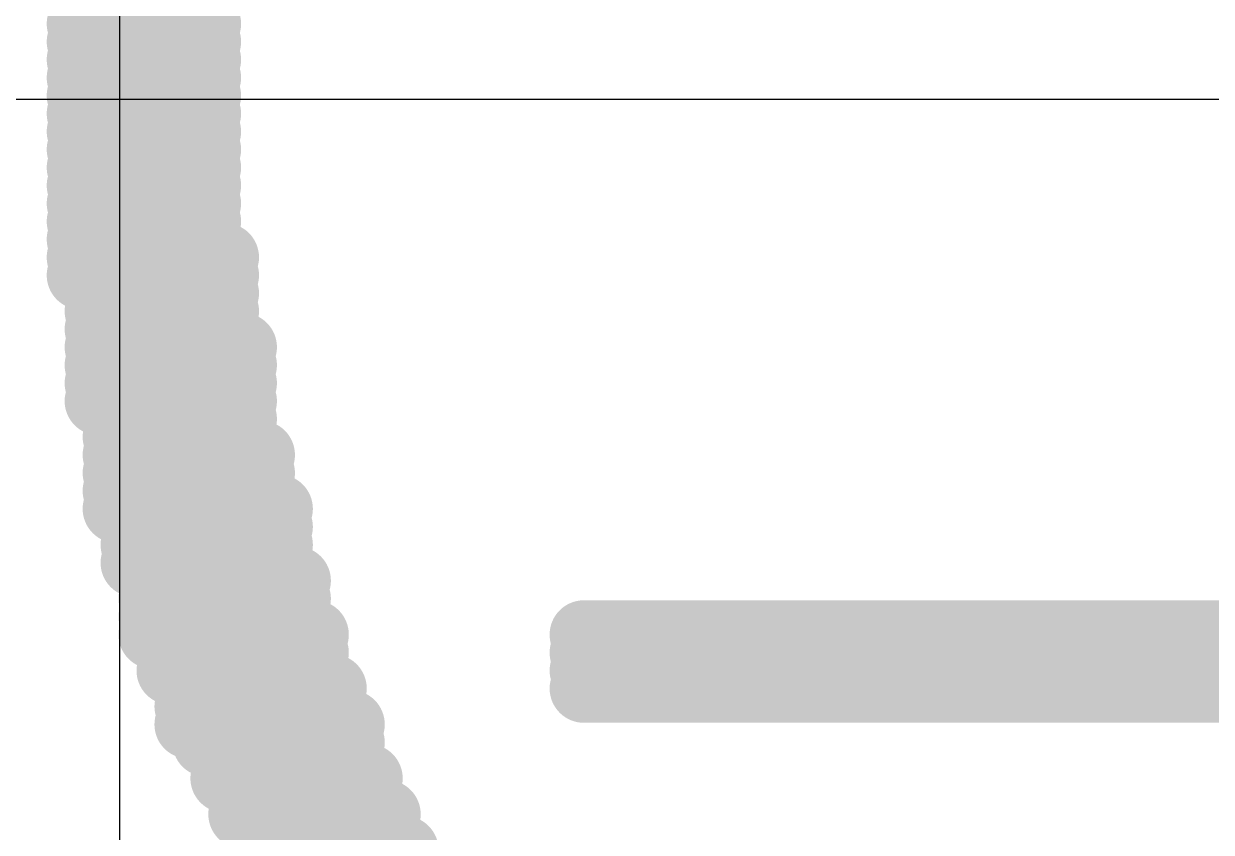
# Model space of a CAD drawing. Header units: inches. Extents: x -4 to 389, y 0 to 108.
# Drawn here: x 34.671 to 35.989, y 9.088 to 9.985 of the extents above; entities that cross this region are included whole.
import ezdxf

# ---------------------------------------------------------------- set-up
doc = ezdxf.new("R2010")
doc.units = ezdxf.units.IN
for name, color, linetype in [('Bottom Layer', 5, 'Continuous'), ('Bottom Overlay', 54, 'Continuous'), ('Top Layer', 1, 'Continuous')]:
    doc.layers.add(name, color=color, linetype=linetype)

msp = doc.modelspace()

# ---------------------------------------------------------------- linework, layer by layer
at = {"layer": 'Bottom Layer'}
msp.add_line((31.1607, 9.9015), (42.5594, 9.9015), dxfattribs=at)
at = {"layer": 'Bottom Overlay'}
for points in [[(34.7346, 10.005, 0.0762, 0.0762, 0), (34.7745, 10.005, 0.0762, 0.0762, 0)], [(34.8343, 10.005, 0.0762, 0.0762, 0), (34.8742, 10.005, 0.0762, 0.0762, 0)], [(34.7346, 9.985, 0.0762, 0.0762, 0), (34.7745, 9.985, 0.0762, 0.0762, 0)], [(34.8343, 9.985, 0.0762, 0.0762, 0), (34.8742, 9.985, 0.0762, 0.0762, 0)], [(34.7346, 9.9651, 0.0762, 0.0762, 0), (34.7745, 9.9651, 0.0762, 0.0762, 0)], [(34.8343, 9.9651, 0.0762, 0.0762, 0), (34.8742, 9.9651, 0.0762, 0.0762, 0)], [(34.7346, 9.9452, 0.0762, 0.0762, 0), (34.7745, 9.9452, 0.0762, 0.0762, 0)], [(34.8343, 9.9452, 0.0762, 0.0762, 0), (34.8742, 9.9452, 0.0762, 0.0762, 0)], [(34.7346, 9.9252, 0.0762, 0.0762, 0), (34.7745, 9.9252, 0.0762, 0.0762, 0)], [(34.8343, 9.9252, 0.0762, 0.0762, 0), (34.8742, 9.9252, 0.0762, 0.0762, 0)], [(34.7346, 9.9053, 0.0762, 0.0762, 0), (34.7745, 9.9053, 0.0762, 0.0762, 0)], [(34.8343, 9.9053, 0.0762, 0.0762, 0), (34.8742, 9.9053, 0.0762, 0.0762, 0)], [(34.7346, 9.8853, 0.0762, 0.0762, 0), (34.7745, 9.8853, 0.0762, 0.0762, 0)], [(34.8343, 9.8853, 0.0762, 0.0762, 0), (34.8742, 9.8853, 0.0762, 0.0762, 0)], [(34.7346, 9.8654, 0.0762, 0.0762, 0), (34.7745, 9.8654, 0.0762, 0.0762, 0)], [(34.8343, 9.8654, 0.0762, 0.0762, 0), (34.8742, 9.8654, 0.0762, 0.0762, 0)], [(34.7346, 9.8455, 0.0762, 0.0762, 0), (34.7944, 9.8455, 0.0762, 0.0762, 0)], [(34.8343, 9.8455, 0.0762, 0.0762, 0), (34.8742, 9.8455, 0.0762, 0.0762, 0)], [(34.7346, 9.8255, 0.0762, 0.0762, 0), (34.7944, 9.8255, 0.0762, 0.0762, 0)], [(34.8343, 9.8255, 0.0762, 0.0762, 0), (34.8742, 9.8255, 0.0762, 0.0762, 0)], [(34.7346, 9.8056, 0.0762, 0.0762, 0), (34.7944, 9.8056, 0.0762, 0.0762, 0)], [(34.8343, 9.8056, 0.0762, 0.0762, 0), (34.8742, 9.8056, 0.0762, 0.0762, 0)], [(34.7346, 9.7856, 0.0762, 0.0762, 0), (34.7944, 9.7856, 0.0762, 0.0762, 0)], [(34.8343, 9.7856, 0.0762, 0.0762, 0), (34.8742, 9.7856, 0.0762, 0.0762, 0)], [(34.7346, 9.7657, 0.0762, 0.0762, 0), (34.7944, 9.7657, 0.0762, 0.0762, 0)], [(34.8343, 9.7657, 0.0762, 0.0762, 0), (34.8742, 9.7657, 0.0762, 0.0762, 0)], [(34.7346, 9.7458, 0.0762, 0.0762, 0), (34.7944, 9.7458, 0.0762, 0.0762, 0)], [(34.8343, 9.7458, 0.0762, 0.0762, 0), (34.8742, 9.7458, 0.0762, 0.0762, 0)], [(34.7346, 9.7258, 0.0762, 0.0762, 0), (34.7944, 9.7258, 0.0762, 0.0762, 0)], [(34.8543, 9.7258, 0.0762, 0.0762, 0), (34.8941, 9.7258, 0.0762, 0.0762, 0)], [(34.7346, 9.7059, 0.0762, 0.0762, 0), (34.7944, 9.7059, 0.0762, 0.0762, 0)], [(34.8543, 9.7059, 0.0762, 0.0762, 0), (34.8941, 9.7059, 0.0762, 0.0762, 0)], [(34.7546, 9.6859, 0.0762, 0.0762, 0), (34.7944, 9.6859, 0.0762, 0.0762, 0)], [(34.8543, 9.6859, 0.0762, 0.0762, 0), (34.8941, 9.6859, 0.0762, 0.0762, 0)], [(34.7546, 9.666, 0.0762, 0.0762, 0), (34.7944, 9.666, 0.0762, 0.0762, 0)], [(34.8543, 9.666, 0.0762, 0.0762, 0), (34.8941, 9.666, 0.0762, 0.0762, 0)], [(34.7546, 9.6461, 0.0762, 0.0762, 0), (34.7944, 9.6461, 0.0762, 0.0762, 0)], [(34.8543, 9.6461, 0.0762, 0.0762, 0), (34.8941, 9.6461, 0.0762, 0.0762, 0)], [(34.7546, 9.6261, 0.0762, 0.0762, 0), (34.7944, 9.6261, 0.0762, 0.0762, 0)], [(34.8543, 9.6261, 0.0762, 0.0762, 0), (34.9141, 9.6261, 0.0762, 0.0762, 0)], [(34.7546, 9.6062, 0.0762, 0.0762, 0), (34.7944, 9.6062, 0.0762, 0.0762, 0)], [(34.8543, 9.6062, 0.0762, 0.0762, 0), (34.9141, 9.6062, 0.0762, 0.0762, 0)], [(34.7546, 9.5862, 0.0762, 0.0762, 0), (34.7944, 9.5862, 0.0762, 0.0762, 0)], [(34.8543, 9.5862, 0.0762, 0.0762, 0), (34.9141, 9.5862, 0.0762, 0.0762, 0)], [(34.7546, 9.5663, 0.0762, 0.0762, 0), (34.8144, 9.5663, 0.0762, 0.0762, 0)], [(34.8742, 9.5663, 0.0762, 0.0762, 0), (34.9141, 9.5663, 0.0762, 0.0762, 0)], [(34.7745, 9.5464, 0.0762, 0.0762, 0), (34.8144, 9.5464, 0.0762, 0.0762, 0)], [(34.8742, 9.5464, 0.0762, 0.0762, 0), (34.9141, 9.5464, 0.0762, 0.0762, 0)], [(34.7745, 9.5264, 0.0762, 0.0762, 0), (34.8144, 9.5264, 0.0762, 0.0762, 0)], [(34.8742, 9.5264, 0.0762, 0.0762, 0), (34.9141, 9.5264, 0.0762, 0.0762, 0)], [(34.7745, 9.5065, 0.0762, 0.0762, 0), (34.8144, 9.5065, 0.0762, 0.0762, 0)], [(34.8941, 9.5065, 0.0762, 0.0762, 0), (34.934, 9.5065, 0.0762, 0.0762, 0)], [(34.7745, 9.4865, 0.0762, 0.0762, 0), (34.8343, 9.4865, 0.0762, 0.0762, 0)], [(34.8941, 9.4865, 0.0762, 0.0762, 0), (34.934, 9.4865, 0.0762, 0.0762, 0)], [(34.7745, 9.4666, 0.0762, 0.0762, 0), (34.8343, 9.4666, 0.0762, 0.0762, 0)], [(34.8941, 9.4666, 0.0762, 0.0762, 0), (34.934, 9.4666, 0.0762, 0.0762, 0)], [(34.7745, 9.4467, 0.0762, 0.0762, 0), (34.8343, 9.4467, 0.0762, 0.0762, 0)], [(34.8941, 9.4467, 0.0762, 0.0762, 0), (34.954, 9.4467, 0.0762, 0.0762, 0)], [(34.7944, 9.4267, 0.0762, 0.0762, 0), (34.8343, 9.4267, 0.0762, 0.0762, 0)], [(34.8941, 9.4267, 0.0762, 0.0762, 0), (34.954, 9.4267, 0.0762, 0.0762, 0)], [(34.7944, 9.4068, 0.0762, 0.0762, 0), (34.8343, 9.4068, 0.0762, 0.0762, 0)], [(34.9141, 9.4068, 0.0762, 0.0762, 0), (34.954, 9.4068, 0.0762, 0.0762, 0)], [(34.7944, 9.3868, 0.0762, 0.0762, 0), (34.8543, 9.3868, 0.0762, 0.0762, 0)], [(34.9141, 9.3868, 0.0762, 0.0762, 0), (34.954, 9.3868, 0.0762, 0.0762, 0)], [(34.8144, 9.3669, 0.0762, 0.0762, 0), (34.8543, 9.3669, 0.0762, 0.0762, 0)], [(34.9141, 9.3669, 0.0762, 0.0762, 0), (34.9739, 9.3669, 0.0762, 0.0762, 0)], [(34.8144, 9.347, 0.0762, 0.0762, 0), (34.8543, 9.347, 0.0762, 0.0762, 0)], [(34.934, 9.347, 0.0762, 0.0762, 0), (34.9739, 9.347, 0.0762, 0.0762, 0)], [(34.8144, 9.327, 0.0762, 0.0762, 0), (34.8742, 9.327, 0.0762, 0.0762, 0)], [(34.934, 9.327, 0.0762, 0.0762, 0), (34.9739, 9.327, 0.0762, 0.0762, 0)], [(34.8144, 9.3071, 0.0762, 0.0762, 0), (34.8742, 9.3071, 0.0762, 0.0762, 0)], [(34.934, 9.3071, 0.0762, 0.0762, 0), (34.9938, 9.3071, 0.0762, 0.0762, 0)], [(35.2929, 9.3071, 0.0762, 0.0762, 0), (36.7685, 9.3071, 0.0762, 0.0762, 0)], [(34.8343, 9.2871, 0.0762, 0.0762, 0), (34.8742, 9.2871, 0.0762, 0.0762, 0)], [(34.934, 9.2871, 0.0762, 0.0762, 0), (34.9938, 9.2871, 0.0762, 0.0762, 0)], [(35.2929, 9.2871, 0.0762, 0.0762, 0), (36.7685, 9.2871, 0.0762, 0.0762, 0)], [(34.8343, 9.2672, 0.0762, 0.0762, 0), (34.8941, 9.2672, 0.0762, 0.0762, 0)], [(34.954, 9.2672, 0.0762, 0.0762, 0), (34.9938, 9.2672, 0.0762, 0.0762, 0)], [(35.2929, 9.2672, 0.0762, 0.0762, 0), (36.7685, 9.2672, 0.0762, 0.0762, 0)], [(34.8543, 9.2473, 0.0762, 0.0762, 0), (34.8941, 9.2473, 0.0762, 0.0762, 0)], [(34.954, 9.2473, 0.0762, 0.0762, 0), (35.0138, 9.2473, 0.0762, 0.0762, 0)], [(35.2929, 9.2473, 0.0762, 0.0762, 0), (36.7685, 9.2473, 0.0762, 0.0762, 0)], [(34.8543, 9.2273, 0.0762, 0.0762, 0), (34.9141, 9.2273, 0.0762, 0.0762, 0)], [(34.9739, 9.2273, 0.0762, 0.0762, 0), (35.0138, 9.2273, 0.0762, 0.0762, 0)], [(34.8543, 9.2074, 0.0762, 0.0762, 0), (34.9141, 9.2074, 0.0762, 0.0762, 0)], [(34.9739, 9.2074, 0.0762, 0.0762, 0), (35.0337, 9.2074, 0.0762, 0.0762, 0)], [(34.8742, 9.1874, 0.0762, 0.0762, 0), (34.934, 9.1874, 0.0762, 0.0762, 0)], [(34.9739, 9.1874, 0.0762, 0.0762, 0), (35.0337, 9.1874, 0.0762, 0.0762, 0)], [(34.8941, 9.1675, 0.0762, 0.0762, 0), (34.934, 9.1675, 0.0762, 0.0762, 0)], [(34.9938, 9.1675, 0.0762, 0.0762, 0), (35.0337, 9.1675, 0.0762, 0.0762, 0)], [(34.8941, 9.1476, 0.0762, 0.0762, 0), (34.954, 9.1476, 0.0762, 0.0762, 0)], [(34.9938, 9.1476, 0.0762, 0.0762, 0), (35.0537, 9.1476, 0.0762, 0.0762, 0)], [(34.9141, 9.1276, 0.0762, 0.0762, 0), (34.954, 9.1276, 0.0762, 0.0762, 0)], [(35.0138, 9.1276, 0.0762, 0.0762, 0), (35.0537, 9.1276, 0.0762, 0.0762, 0)], [(34.9141, 9.1077, 0.0762, 0.0762, 0), (34.9739, 9.1077, 0.0762, 0.0762, 0)], [(35.0138, 9.1077, 0.0762, 0.0762, 0), (35.0736, 9.1077, 0.0762, 0.0762, 0)], [(34.934, 9.0877, 0.0762, 0.0762, 0), (34.9938, 9.0877, 0.0762, 0.0762, 0)], [(35.0337, 9.0877, 0.0762, 0.0762, 0), (35.0736, 9.0877, 0.0762, 0.0762, 0)], [(34.934, 9.0678, 0.0762, 0.0762, 0), (34.9938, 9.0678, 0.0762, 0.0762, 0)], [(35.0337, 9.0678, 0.0762, 0.0762, 0), (35.0935, 9.0678, 0.0762, 0.0762, 0)]]:
    msp.add_lwpolyline(points, format="xyseb", dxfattribs=at)
for points in [[(34.7156, 10.005, 0.0381, 0.0381, 1), (34.7537, 10.005, 0.0381, 0.0381, 1)], [(34.7555, 10.005, 0.0381, 0.0381, 1), (34.7936, 10.005, 0.0381, 0.0381, 1)], [(34.8153, 10.005, 0.0381, 0.0381, 1), (34.8534, 10.005, 0.0381, 0.0381, 1)], [(34.8552, 10.005, 0.0381, 0.0381, 1), (34.8933, 10.005, 0.0381, 0.0381, 1)], [(34.7156, 9.985, 0.0381, 0.0381, 1), (34.7537, 9.985, 0.0381, 0.0381, 1)], [(34.7555, 9.985, 0.0381, 0.0381, 1), (34.7936, 9.985, 0.0381, 0.0381, 1)], [(34.8153, 9.985, 0.0381, 0.0381, 1), (34.8534, 9.985, 0.0381, 0.0381, 1)], [(34.8552, 9.985, 0.0381, 0.0381, 1), (34.8933, 9.985, 0.0381, 0.0381, 1)], [(34.7156, 9.9651, 0.0381, 0.0381, 1), (34.7537, 9.9651, 0.0381, 0.0381, 1)], [(34.7555, 9.9651, 0.0381, 0.0381, 1), (34.7936, 9.9651, 0.0381, 0.0381, 1)], [(34.8153, 9.9651, 0.0381, 0.0381, 1), (34.8534, 9.9651, 0.0381, 0.0381, 1)], [(34.8552, 9.9651, 0.0381, 0.0381, 1), (34.8933, 9.9651, 0.0381, 0.0381, 1)], [(34.7156, 9.9452, 0.0381, 0.0381, 1), (34.7537, 9.9452, 0.0381, 0.0381, 1)], [(34.7555, 9.9452, 0.0381, 0.0381, 1), (34.7936, 9.9452, 0.0381, 0.0381, 1)], [(34.8153, 9.9452, 0.0381, 0.0381, 1), (34.8534, 9.9452, 0.0381, 0.0381, 1)], [(34.8552, 9.9452, 0.0381, 0.0381, 1), (34.8933, 9.9452, 0.0381, 0.0381, 1)], [(34.7156, 9.9252, 0.0381, 0.0381, 1), (34.7537, 9.9252, 0.0381, 0.0381, 1)], [(34.7555, 9.9252, 0.0381, 0.0381, 1), (34.7936, 9.9252, 0.0381, 0.0381, 1)], [(34.8153, 9.9252, 0.0381, 0.0381, 1), (34.8534, 9.9252, 0.0381, 0.0381, 1)], [(34.8552, 9.9252, 0.0381, 0.0381, 1), (34.8933, 9.9252, 0.0381, 0.0381, 1)], [(34.7156, 9.9053, 0.0381, 0.0381, 1), (34.7537, 9.9053, 0.0381, 0.0381, 1)], [(34.7555, 9.9053, 0.0381, 0.0381, 1), (34.7936, 9.9053, 0.0381, 0.0381, 1)], [(34.8153, 9.9053, 0.0381, 0.0381, 1), (34.8534, 9.9053, 0.0381, 0.0381, 1)], [(34.8552, 9.9053, 0.0381, 0.0381, 1), (34.8933, 9.9053, 0.0381, 0.0381, 1)], [(34.7156, 9.8853, 0.0381, 0.0381, 1), (34.7537, 9.8853, 0.0381, 0.0381, 1)], [(34.7555, 9.8853, 0.0381, 0.0381, 1), (34.7936, 9.8853, 0.0381, 0.0381, 1)], [(34.8153, 9.8853, 0.0381, 0.0381, 1), (34.8534, 9.8853, 0.0381, 0.0381, 1)], [(34.8552, 9.8853, 0.0381, 0.0381, 1), (34.8933, 9.8853, 0.0381, 0.0381, 1)], [(34.7156, 9.8654, 0.0381, 0.0381, 1), (34.7537, 9.8654, 0.0381, 0.0381, 1)], [(34.7555, 9.8654, 0.0381, 0.0381, 1), (34.7936, 9.8654, 0.0381, 0.0381, 1)], [(34.8153, 9.8654, 0.0381, 0.0381, 1), (34.8534, 9.8654, 0.0381, 0.0381, 1)], [(34.8552, 9.8654, 0.0381, 0.0381, 1), (34.8933, 9.8654, 0.0381, 0.0381, 1)], [(34.7156, 9.8455, 0.0381, 0.0381, 1), (34.7537, 9.8455, 0.0381, 0.0381, 1)], [(34.7754, 9.8455, 0.0381, 0.0381, 1), (34.8135, 9.8455, 0.0381, 0.0381, 1)], [(34.8153, 9.8455, 0.0381, 0.0381, 1), (34.8534, 9.8455, 0.0381, 0.0381, 1)], [(34.8552, 9.8455, 0.0381, 0.0381, 1), (34.8933, 9.8455, 0.0381, 0.0381, 1)], [(34.7156, 9.8255, 0.0381, 0.0381, 1), (34.7537, 9.8255, 0.0381, 0.0381, 1)], [(34.7754, 9.8255, 0.0381, 0.0381, 1), (34.8135, 9.8255, 0.0381, 0.0381, 1)], [(34.8153, 9.8255, 0.0381, 0.0381, 1), (34.8534, 9.8255, 0.0381, 0.0381, 1)], [(34.8552, 9.8255, 0.0381, 0.0381, 1), (34.8933, 9.8255, 0.0381, 0.0381, 1)], [(34.7156, 9.8056, 0.0381, 0.0381, 1), (34.7537, 9.8056, 0.0381, 0.0381, 1)], [(34.7754, 9.8056, 0.0381, 0.0381, 1), (34.8135, 9.8056, 0.0381, 0.0381, 1)], [(34.8153, 9.8056, 0.0381, 0.0381, 1), (34.8534, 9.8056, 0.0381, 0.0381, 1)], [(34.8552, 9.8056, 0.0381, 0.0381, 1), (34.8933, 9.8056, 0.0381, 0.0381, 1)], [(34.7156, 9.7856, 0.0381, 0.0381, 1), (34.7537, 9.7856, 0.0381, 0.0381, 1)], [(34.7754, 9.7856, 0.0381, 0.0381, 1), (34.8135, 9.7856, 0.0381, 0.0381, 1)], [(34.8153, 9.7856, 0.0381, 0.0381, 1), (34.8534, 9.7856, 0.0381, 0.0381, 1)], [(34.8552, 9.7856, 0.0381, 0.0381, 1), (34.8933, 9.7856, 0.0381, 0.0381, 1)], [(34.7156, 9.7657, 0.0381, 0.0381, 1), (34.7537, 9.7657, 0.0381, 0.0381, 1)], [(34.7754, 9.7657, 0.0381, 0.0381, 1), (34.8135, 9.7657, 0.0381, 0.0381, 1)], [(34.8153, 9.7657, 0.0381, 0.0381, 1), (34.8534, 9.7657, 0.0381, 0.0381, 1)], [(34.8552, 9.7657, 0.0381, 0.0381, 1), (34.8933, 9.7657, 0.0381, 0.0381, 1)], [(34.7156, 9.7458, 0.0381, 0.0381, 1), (34.7537, 9.7458, 0.0381, 0.0381, 1)], [(34.7754, 9.7458, 0.0381, 0.0381, 1), (34.8135, 9.7458, 0.0381, 0.0381, 1)], [(34.8153, 9.7458, 0.0381, 0.0381, 1), (34.8534, 9.7458, 0.0381, 0.0381, 1)], [(34.8552, 9.7458, 0.0381, 0.0381, 1), (34.8933, 9.7458, 0.0381, 0.0381, 1)], [(34.7156, 9.7258, 0.0381, 0.0381, 1), (34.7537, 9.7258, 0.0381, 0.0381, 1)], [(34.7754, 9.7258, 0.0381, 0.0381, 1), (34.8135, 9.7258, 0.0381, 0.0381, 1)], [(34.8352, 9.7258, 0.0381, 0.0381, 1), (34.8733, 9.7258, 0.0381, 0.0381, 1)], [(34.8751, 9.7258, 0.0381, 0.0381, 1), (34.9132, 9.7258, 0.0381, 0.0381, 1)], [(34.7156, 9.7059, 0.0381, 0.0381, 1), (34.7537, 9.7059, 0.0381, 0.0381, 1)], [(34.7754, 9.7059, 0.0381, 0.0381, 1), (34.8135, 9.7059, 0.0381, 0.0381, 1)], [(34.8352, 9.7059, 0.0381, 0.0381, 1), (34.8733, 9.7059, 0.0381, 0.0381, 1)], [(34.8751, 9.7059, 0.0381, 0.0381, 1), (34.9132, 9.7059, 0.0381, 0.0381, 1)], [(34.7355, 9.6859, 0.0381, 0.0381, 1), (34.7736, 9.6859, 0.0381, 0.0381, 1)], [(34.7754, 9.6859, 0.0381, 0.0381, 1), (34.8135, 9.6859, 0.0381, 0.0381, 1)], [(34.8352, 9.6859, 0.0381, 0.0381, 1), (34.8733, 9.6859, 0.0381, 0.0381, 1)], [(34.8751, 9.6859, 0.0381, 0.0381, 1), (34.9132, 9.6859, 0.0381, 0.0381, 1)], [(34.7355, 9.666, 0.0381, 0.0381, 1), (34.7736, 9.666, 0.0381, 0.0381, 1)], [(34.7754, 9.666, 0.0381, 0.0381, 1), (34.8135, 9.666, 0.0381, 0.0381, 1)], [(34.8352, 9.666, 0.0381, 0.0381, 1), (34.8733, 9.666, 0.0381, 0.0381, 1)], [(34.8751, 9.666, 0.0381, 0.0381, 1), (34.9132, 9.666, 0.0381, 0.0381, 1)], [(34.7355, 9.6461, 0.0381, 0.0381, 1), (34.7736, 9.6461, 0.0381, 0.0381, 1)], [(34.7754, 9.6461, 0.0381, 0.0381, 1), (34.8135, 9.6461, 0.0381, 0.0381, 1)], [(34.8352, 9.6461, 0.0381, 0.0381, 1), (34.8733, 9.6461, 0.0381, 0.0381, 1)], [(34.8751, 9.6461, 0.0381, 0.0381, 1), (34.9132, 9.6461, 0.0381, 0.0381, 1)], [(34.7355, 9.6261, 0.0381, 0.0381, 1), (34.7736, 9.6261, 0.0381, 0.0381, 1)], [(34.7754, 9.6261, 0.0381, 0.0381, 1), (34.8135, 9.6261, 0.0381, 0.0381, 1)], [(34.8352, 9.6261, 0.0381, 0.0381, 1), (34.8733, 9.6261, 0.0381, 0.0381, 1)], [(34.895, 9.6261, 0.0381, 0.0381, 1), (34.9331, 9.6261, 0.0381, 0.0381, 1)], [(34.7355, 9.6062, 0.0381, 0.0381, 1), (34.7736, 9.6062, 0.0381, 0.0381, 1)], [(34.7754, 9.6062, 0.0381, 0.0381, 1), (34.8135, 9.6062, 0.0381, 0.0381, 1)], [(34.8352, 9.6062, 0.0381, 0.0381, 1), (34.8733, 9.6062, 0.0381, 0.0381, 1)], [(34.895, 9.6062, 0.0381, 0.0381, 1), (34.9331, 9.6062, 0.0381, 0.0381, 1)], [(34.7355, 9.5862, 0.0381, 0.0381, 1), (34.7736, 9.5862, 0.0381, 0.0381, 1)], [(34.7754, 9.5862, 0.0381, 0.0381, 1), (34.8135, 9.5862, 0.0381, 0.0381, 1)], [(34.8352, 9.5862, 0.0381, 0.0381, 1), (34.8733, 9.5862, 0.0381, 0.0381, 1)], [(34.895, 9.5862, 0.0381, 0.0381, 1), (34.9331, 9.5862, 0.0381, 0.0381, 1)], [(34.7355, 9.5663, 0.0381, 0.0381, 1), (34.7736, 9.5663, 0.0381, 0.0381, 1)], [(34.7953, 9.5663, 0.0381, 0.0381, 1), (34.8334, 9.5663, 0.0381, 0.0381, 1)], [(34.8552, 9.5663, 0.0381, 0.0381, 1), (34.8933, 9.5663, 0.0381, 0.0381, 1)], [(34.895, 9.5663, 0.0381, 0.0381, 1), (34.9331, 9.5663, 0.0381, 0.0381, 1)], [(34.7555, 9.5464, 0.0381, 0.0381, 1), (34.7936, 9.5464, 0.0381, 0.0381, 1)], [(34.7953, 9.5464, 0.0381, 0.0381, 1), (34.8334, 9.5464, 0.0381, 0.0381, 1)], [(34.8552, 9.5464, 0.0381, 0.0381, 1), (34.8933, 9.5464, 0.0381, 0.0381, 1)], [(34.895, 9.5464, 0.0381, 0.0381, 1), (34.9331, 9.5464, 0.0381, 0.0381, 1)], [(34.7555, 9.5264, 0.0381, 0.0381, 1), (34.7936, 9.5264, 0.0381, 0.0381, 1)], [(34.7953, 9.5264, 0.0381, 0.0381, 1), (34.8334, 9.5264, 0.0381, 0.0381, 1)], [(34.8552, 9.5264, 0.0381, 0.0381, 1), (34.8933, 9.5264, 0.0381, 0.0381, 1)], [(34.895, 9.5264, 0.0381, 0.0381, 1), (34.9331, 9.5264, 0.0381, 0.0381, 1)], [(34.7555, 9.5065, 0.0381, 0.0381, 1), (34.7936, 9.5065, 0.0381, 0.0381, 1)], [(34.7953, 9.5065, 0.0381, 0.0381, 1), (34.8334, 9.5065, 0.0381, 0.0381, 1)], [(34.8751, 9.5065, 0.0381, 0.0381, 1), (34.9132, 9.5065, 0.0381, 0.0381, 1)], [(34.915, 9.5065, 0.0381, 0.0381, 1), (34.9531, 9.5065, 0.0381, 0.0381, 1)], [(34.7555, 9.4865, 0.0381, 0.0381, 1), (34.7936, 9.4865, 0.0381, 0.0381, 1)], [(34.8153, 9.4865, 0.0381, 0.0381, 1), (34.8534, 9.4865, 0.0381, 0.0381, 1)], [(34.8751, 9.4865, 0.0381, 0.0381, 1), (34.9132, 9.4865, 0.0381, 0.0381, 1)], [(34.915, 9.4865, 0.0381, 0.0381, 1), (34.9531, 9.4865, 0.0381, 0.0381, 1)], [(34.7555, 9.4666, 0.0381, 0.0381, 1), (34.7936, 9.4666, 0.0381, 0.0381, 1)], [(34.8153, 9.4666, 0.0381, 0.0381, 1), (34.8534, 9.4666, 0.0381, 0.0381, 1)], [(34.8751, 9.4666, 0.0381, 0.0381, 1), (34.9132, 9.4666, 0.0381, 0.0381, 1)], [(34.915, 9.4666, 0.0381, 0.0381, 1), (34.9531, 9.4666, 0.0381, 0.0381, 1)], [(34.7555, 9.4467, 0.0381, 0.0381, 1), (34.7936, 9.4467, 0.0381, 0.0381, 1)], [(34.8153, 9.4467, 0.0381, 0.0381, 1), (34.8534, 9.4467, 0.0381, 0.0381, 1)], [(34.8751, 9.4467, 0.0381, 0.0381, 1), (34.9132, 9.4467, 0.0381, 0.0381, 1)], [(34.9349, 9.4467, 0.0381, 0.0381, 1), (34.973, 9.4467, 0.0381, 0.0381, 1)], [(34.7754, 9.4267, 0.0381, 0.0381, 1), (34.8135, 9.4267, 0.0381, 0.0381, 1)], [(34.8153, 9.4267, 0.0381, 0.0381, 1), (34.8534, 9.4267, 0.0381, 0.0381, 1)], [(34.8751, 9.4267, 0.0381, 0.0381, 1), (34.9132, 9.4267, 0.0381, 0.0381, 1)], [(34.9349, 9.4267, 0.0381, 0.0381, 1), (34.973, 9.4267, 0.0381, 0.0381, 1)], [(34.7754, 9.4068, 0.0381, 0.0381, 1), (34.8135, 9.4068, 0.0381, 0.0381, 1)], [(34.8153, 9.4068, 0.0381, 0.0381, 1), (34.8534, 9.4068, 0.0381, 0.0381, 1)], [(34.895, 9.4068, 0.0381, 0.0381, 1), (34.9331, 9.4068, 0.0381, 0.0381, 1)], [(34.9349, 9.4068, 0.0381, 0.0381, 1), (34.973, 9.4068, 0.0381, 0.0381, 1)], [(34.7754, 9.3868, 0.0381, 0.0381, 1), (34.8135, 9.3868, 0.0381, 0.0381, 1)], [(34.8352, 9.3868, 0.0381, 0.0381, 1), (34.8733, 9.3868, 0.0381, 0.0381, 1)], [(34.895, 9.3868, 0.0381, 0.0381, 1), (34.9331, 9.3868, 0.0381, 0.0381, 1)], [(34.9349, 9.3868, 0.0381, 0.0381, 1), (34.973, 9.3868, 0.0381, 0.0381, 1)], [(34.7953, 9.3669, 0.0381, 0.0381, 1), (34.8334, 9.3669, 0.0381, 0.0381, 1)], [(34.8352, 9.3669, 0.0381, 0.0381, 1), (34.8733, 9.3669, 0.0381, 0.0381, 1)], [(34.895, 9.3669, 0.0381, 0.0381, 1), (34.9331, 9.3669, 0.0381, 0.0381, 1)], [(34.9549, 9.3669, 0.0381, 0.0381, 1), (34.993, 9.3669, 0.0381, 0.0381, 1)], [(34.7953, 9.347, 0.0381, 0.0381, 1), (34.8334, 9.347, 0.0381, 0.0381, 1)], [(34.8352, 9.347, 0.0381, 0.0381, 1), (34.8733, 9.347, 0.0381, 0.0381, 1)], [(34.915, 9.347, 0.0381, 0.0381, 1), (34.9531, 9.347, 0.0381, 0.0381, 1)], [(34.9549, 9.347, 0.0381, 0.0381, 1), (34.993, 9.347, 0.0381, 0.0381, 1)], [(34.7953, 9.327, 0.0381, 0.0381, 1), (34.8334, 9.327, 0.0381, 0.0381, 1)], [(34.8552, 9.327, 0.0381, 0.0381, 1), (34.8933, 9.327, 0.0381, 0.0381, 1)], [(34.915, 9.327, 0.0381, 0.0381, 1), (34.9531, 9.327, 0.0381, 0.0381, 1)], [(34.9549, 9.327, 0.0381, 0.0381, 1), (34.993, 9.327, 0.0381, 0.0381, 1)], [(34.7953, 9.3071, 0.0381, 0.0381, 1), (34.8334, 9.3071, 0.0381, 0.0381, 1)], [(34.8552, 9.3071, 0.0381, 0.0381, 1), (34.8933, 9.3071, 0.0381, 0.0381, 1)], [(34.915, 9.3071, 0.0381, 0.0381, 1), (34.9531, 9.3071, 0.0381, 0.0381, 1)], [(34.9748, 9.3071, 0.0381, 0.0381, 1), (35.0129, 9.3071, 0.0381, 0.0381, 1)], [(35.2739, 9.3071, 0.0381, 0.0381, 1), (35.312, 9.3071, 0.0381, 0.0381, 1)], [(34.8153, 9.2871, 0.0381, 0.0381, 1), (34.8534, 9.2871, 0.0381, 0.0381, 1)], [(34.8552, 9.2871, 0.0381, 0.0381, 1), (34.8933, 9.2871, 0.0381, 0.0381, 1)], [(34.915, 9.2871, 0.0381, 0.0381, 1), (34.9531, 9.2871, 0.0381, 0.0381, 1)], [(34.9748, 9.2871, 0.0381, 0.0381, 1), (35.0129, 9.2871, 0.0381, 0.0381, 1)], [(35.2739, 9.2871, 0.0381, 0.0381, 1), (35.312, 9.2871, 0.0381, 0.0381, 1)], [(34.8153, 9.2672, 0.0381, 0.0381, 1), (34.8534, 9.2672, 0.0381, 0.0381, 1)], [(34.8751, 9.2672, 0.0381, 0.0381, 1), (34.9132, 9.2672, 0.0381, 0.0381, 1)], [(34.9349, 9.2672, 0.0381, 0.0381, 1), (34.973, 9.2672, 0.0381, 0.0381, 1)], [(34.9748, 9.2672, 0.0381, 0.0381, 1), (35.0129, 9.2672, 0.0381, 0.0381, 1)], [(35.2739, 9.2672, 0.0381, 0.0381, 1), (35.312, 9.2672, 0.0381, 0.0381, 1)], [(34.8352, 9.2473, 0.0381, 0.0381, 1), (34.8733, 9.2473, 0.0381, 0.0381, 1)], [(34.8751, 9.2473, 0.0381, 0.0381, 1), (34.9132, 9.2473, 0.0381, 0.0381, 1)], [(34.9349, 9.2473, 0.0381, 0.0381, 1), (34.973, 9.2473, 0.0381, 0.0381, 1)], [(34.9947, 9.2473, 0.0381, 0.0381, 1), (35.0328, 9.2473, 0.0381, 0.0381, 1)], [(35.2739, 9.2473, 0.0381, 0.0381, 1), (35.312, 9.2473, 0.0381, 0.0381, 1)], [(34.8352, 9.2273, 0.0381, 0.0381, 1), (34.8733, 9.2273, 0.0381, 0.0381, 1)], [(34.895, 9.2273, 0.0381, 0.0381, 1), (34.9331, 9.2273, 0.0381, 0.0381, 1)], [(34.9549, 9.2273, 0.0381, 0.0381, 1), (34.993, 9.2273, 0.0381, 0.0381, 1)], [(34.9947, 9.2273, 0.0381, 0.0381, 1), (35.0328, 9.2273, 0.0381, 0.0381, 1)], [(34.8352, 9.2074, 0.0381, 0.0381, 1), (34.8733, 9.2074, 0.0381, 0.0381, 1)], [(34.895, 9.2074, 0.0381, 0.0381, 1), (34.9331, 9.2074, 0.0381, 0.0381, 1)], [(34.9549, 9.2074, 0.0381, 0.0381, 1), (34.993, 9.2074, 0.0381, 0.0381, 1)], [(35.0147, 9.2074, 0.0381, 0.0381, 1), (35.0528, 9.2074, 0.0381, 0.0381, 1)], [(34.8552, 9.1874, 0.0381, 0.0381, 1), (34.8933, 9.1874, 0.0381, 0.0381, 1)], [(34.915, 9.1874, 0.0381, 0.0381, 1), (34.9531, 9.1874, 0.0381, 0.0381, 1)], [(34.9549, 9.1874, 0.0381, 0.0381, 1), (34.993, 9.1874, 0.0381, 0.0381, 1)], [(35.0147, 9.1874, 0.0381, 0.0381, 1), (35.0528, 9.1874, 0.0381, 0.0381, 1)], [(34.8751, 9.1675, 0.0381, 0.0381, 1), (34.9132, 9.1675, 0.0381, 0.0381, 1)], [(34.915, 9.1675, 0.0381, 0.0381, 1), (34.9531, 9.1675, 0.0381, 0.0381, 1)], [(34.9748, 9.1675, 0.0381, 0.0381, 1), (35.0129, 9.1675, 0.0381, 0.0381, 1)], [(35.0147, 9.1675, 0.0381, 0.0381, 1), (35.0528, 9.1675, 0.0381, 0.0381, 1)], [(34.8751, 9.1476, 0.0381, 0.0381, 1), (34.9132, 9.1476, 0.0381, 0.0381, 1)], [(34.9349, 9.1476, 0.0381, 0.0381, 1), (34.973, 9.1476, 0.0381, 0.0381, 1)], [(34.9748, 9.1476, 0.0381, 0.0381, 1), (35.0129, 9.1476, 0.0381, 0.0381, 1)], [(35.0346, 9.1476, 0.0381, 0.0381, 1), (35.0727, 9.1476, 0.0381, 0.0381, 1)], [(34.895, 9.1276, 0.0381, 0.0381, 1), (34.9331, 9.1276, 0.0381, 0.0381, 1)], [(34.9349, 9.1276, 0.0381, 0.0381, 1), (34.973, 9.1276, 0.0381, 0.0381, 1)], [(34.9947, 9.1276, 0.0381, 0.0381, 1), (35.0328, 9.1276, 0.0381, 0.0381, 1)], [(35.0346, 9.1276, 0.0381, 0.0381, 1), (35.0727, 9.1276, 0.0381, 0.0381, 1)], [(34.895, 9.1077, 0.0381, 0.0381, 1), (34.9331, 9.1077, 0.0381, 0.0381, 1)], [(34.9549, 9.1077, 0.0381, 0.0381, 1), (34.993, 9.1077, 0.0381, 0.0381, 1)], [(34.9947, 9.1077, 0.0381, 0.0381, 1), (35.0328, 9.1077, 0.0381, 0.0381, 1)], [(35.0546, 9.1077, 0.0381, 0.0381, 1), (35.0927, 9.1077, 0.0381, 0.0381, 1)], [(34.915, 9.0877, 0.0381, 0.0381, 1), (34.9531, 9.0877, 0.0381, 0.0381, 1)], [(34.9748, 9.0877, 0.0381, 0.0381, 1), (35.0129, 9.0877, 0.0381, 0.0381, 1)], [(35.0147, 9.0877, 0.0381, 0.0381, 1), (35.0528, 9.0877, 0.0381, 0.0381, 1)], [(35.0546, 9.0877, 0.0381, 0.0381, 1), (35.0927, 9.0877, 0.0381, 0.0381, 1)], [(34.915, 9.0678, 0.0381, 0.0381, 1), (34.9531, 9.0678, 0.0381, 0.0381, 1)], [(34.9748, 9.0678, 0.0381, 0.0381, 1), (35.0129, 9.0678, 0.0381, 0.0381, 1)], [(35.0147, 9.0678, 0.0381, 0.0381, 1), (35.0528, 9.0678, 0.0381, 0.0381, 1)], [(35.0745, 9.0678, 0.0381, 0.0381, 1), (35.1126, 9.0678, 0.0381, 0.0381, 1)]]:
    msp.add_lwpolyline(points, format="xyseb", close=True, dxfattribs=at)
at = {"layer": 'Top Layer'}
msp.add_line((34.7776, 8.9252), (34.7776, 23.6671), dxfattribs=at)

doc.saveas('drawing.dxf')
